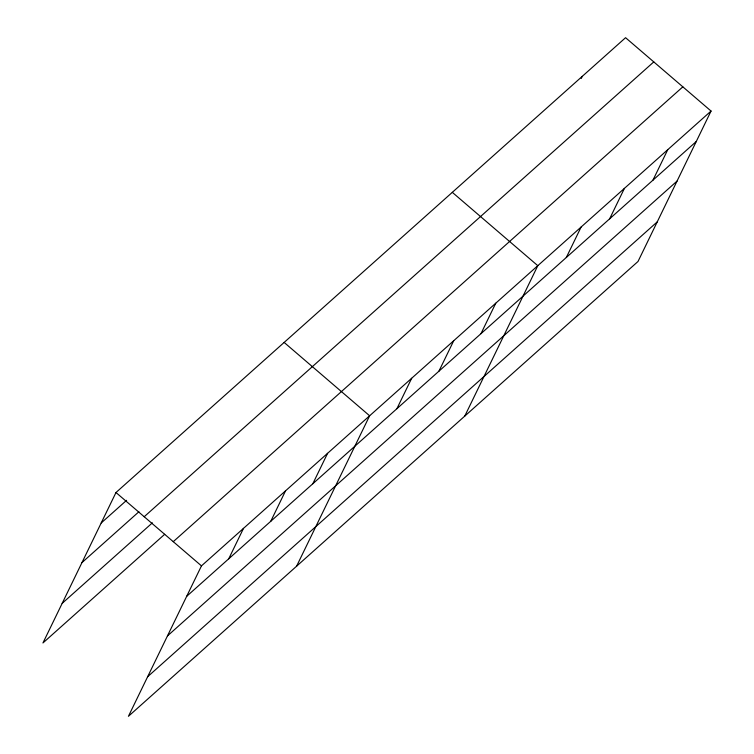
<?xml version="1.0" encoding="UTF-8"?>
<svg xmlns="http://www.w3.org/2000/svg" width="754" height="754" viewBox="0 0 754 754"><rect width="100%" height="100%" fill="white"/><g stroke="black" fill="none" stroke-linecap="round" stroke-linejoin="round"><path stroke-width="1.13" d="M711.05 111.045L201.469 565.877L128.425 716.3L638.016 261.478L711.05 111.045L625.575 37.7L115.984 492.522L42.95 642.955L164.692 534.294M228.726 558.808L243.514 528.347M270.761 521.287L285.549 490.826M312.806 483.766L327.594 453.305M296.595 566.207L369.63 415.784L284.154 342.439M396.887 408.715L411.675 378.263M438.922 371.194L453.719 340.733M581.24 78.463L582.258 76.361M480.967 333.673L495.755 303.212M464.756 416.114L537.8 265.691L452.315 192.345M566.32 257.491L581.108 227.029M609.637 218.83L624.425 188.368M652.955 180.168L667.742 149.707M101.196 522.984L126.597 500.317M81.979 562.578L138.906 511.759M144.203 516.735L653.784 61.903M62.167 603.36L152.383 522.842M173.26 541.674L682.841 86.842M186.681 596.329L696.262 141.507M167.454 635.924L677.045 181.092M147.652 676.715L657.234 221.883M115.984 492.522L201.469 565.877"/></g></svg>
